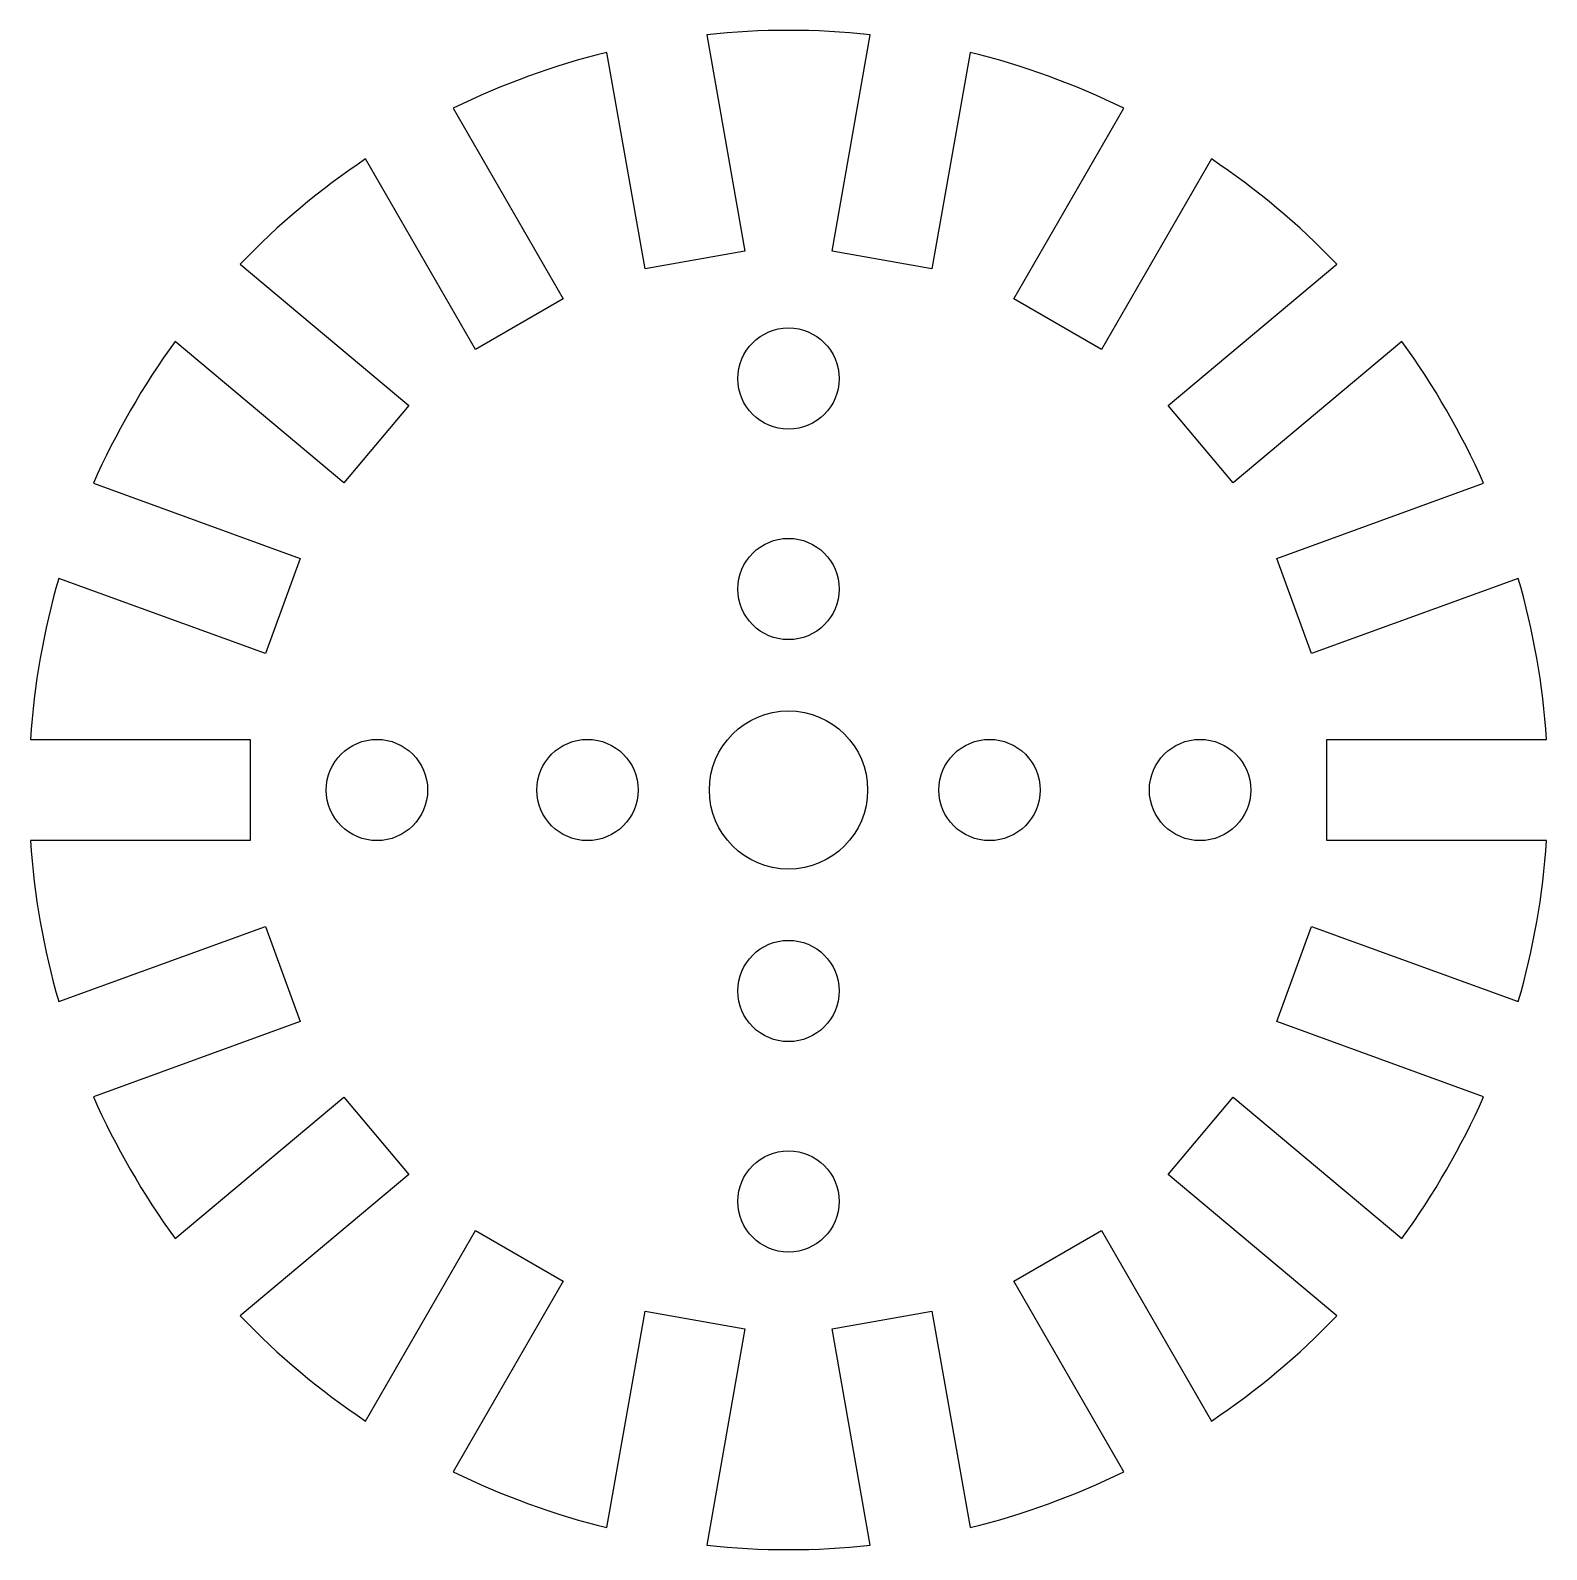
# Model space of a CAD drawing. Header units: millimetres. Extents: x -23.9 to 23.9, y -24 to 24.
import ezdxf

# ---------------------------------------------------------------- set-up
doc = ezdxf.new("R2010")
doc.units = ezdxf.units.MM

msp = doc.modelspace()

# ---------------------------------------------------------------- linework, layer by layer
msp.add_lwpolyline([(-23.05, -6.687), (-16.522, -4.311), (-15.428, -7.318), (-21.955, -9.694, 0.053961), (-19.373, -14.167), (-14.051, -9.702), (-11.994, -12.153), (-17.316, -16.618, 0.053961), (-13.359, -19.938), (-9.886, -13.922), (-7.114, -15.522), (-10.588, -21.538, 0.053961), (-5.734, -23.305), (-4.528, -16.464), (-1.376, -17.02), (-2.583, -23.861, 0.053961), (2.583, -23.861), (1.376, -17.02), (4.528, -16.464), (5.734, -23.305, 0.053961), (10.588, -21.538), (7.114, -15.522), (9.886, -13.922), (13.359, -19.938, 0.053961), (17.316, -16.618), (11.994, -12.153), (14.051, -9.702), (19.373, -14.167, 0.053961), (21.955, -9.694), (15.428, -7.318), (16.522, -4.311), (23.05, -6.687, 0.053961), (23.947, -1.6), (17, -1.6), (17, 1.6), (23.947, 1.6, 0.053961), (23.05, 6.687), (16.522, 4.311), (15.428, 7.318), (21.955, 9.694, 0.053961), (19.373, 14.167), (14.051, 9.702), (11.994, 12.153), (17.316, 16.618, 0.053961), (13.359, 19.938), (9.886, 13.922), (7.114, 15.522), (10.588, 21.538, 0.053961), (5.734, 23.305), (4.528, 16.464), (1.376, 17.02), (2.583, 23.861, 0.053961), (-2.583, 23.861), (-1.376, 17.02), (-4.528, 16.464), (-5.734, 23.305, 0.053961), (-10.588, 21.538), (-7.114, 15.522), (-9.886, 13.922), (-13.359, 19.938, 0.053961), (-17.316, 16.618), (-11.994, 12.153), (-14.051, 9.702), (-19.373, 14.167, 0.053961), (-21.955, 9.694), (-15.428, 7.318), (-16.522, 4.311), (-23.05, 6.687, 0.053961), (-23.947, 1.6), (-17, 1.6), (-17, -1.6), (-23.947, -1.6, 0.053961)], format="xyb", close=True)
for centre, radius in [((0, 13), 1.6), ((0, 6.35), 1.6), ((0, 0), 2.5), ((-13, 0), 1.6), ((-6.35, 0), 1.6), ((6.35, 0), 1.6), ((13, 0), 1.6), ((0, -6.35), 1.6), ((0, -13), 1.6)]:
    msp.add_circle(centre, radius)

doc.saveas('drawing.dxf')
